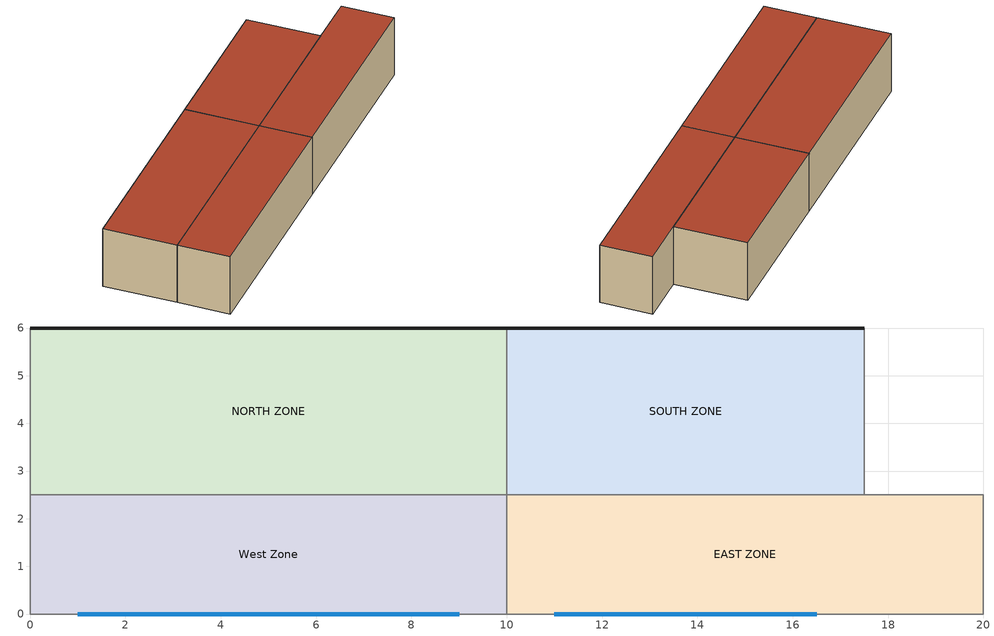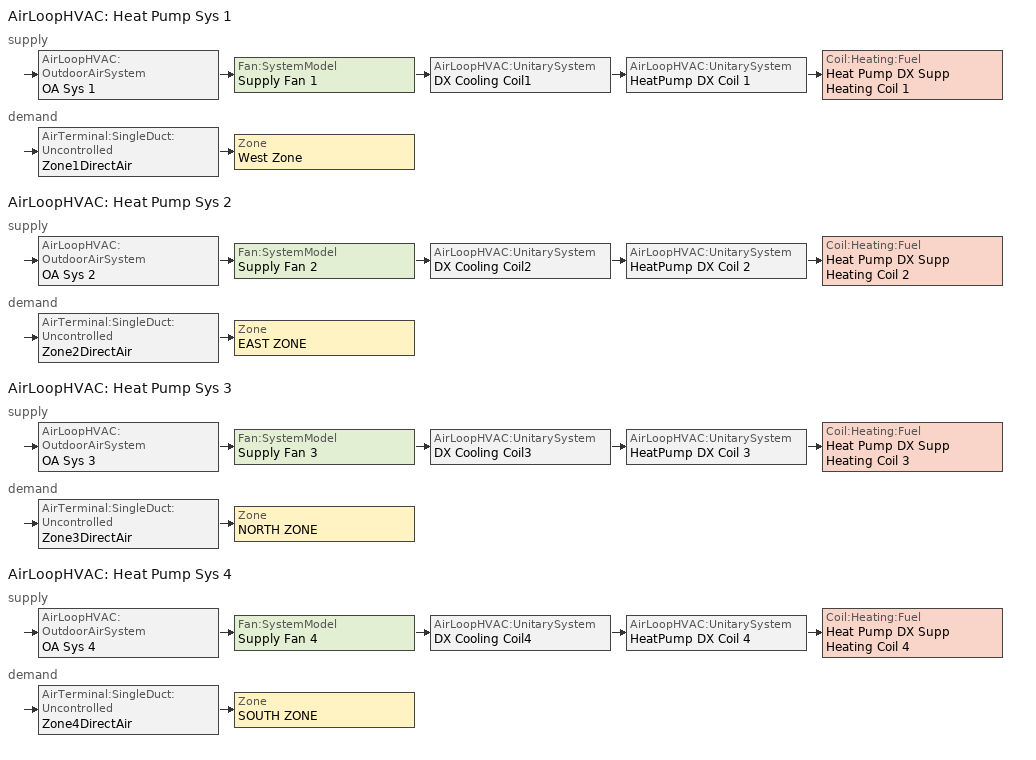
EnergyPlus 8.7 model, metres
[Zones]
West Zone
 floor adiabatic (FLOOR SLAB 8 IN): 0,0 0,2.5 10,2.5 10,0 z0
 wall adiabatic (EXTWALL80): 0,2.5 0,0 10,0 z0:3.05
 wall to NORTH ZONE (PARTITION06): 10,2.5 0,2.5 z0:3.05
 wall to EAST ZONE (PARTITION06): 10,0 10,2.5 z0:3.05
 roof outside (ROOF34): 0,2.5 0,0 10,0 10,2.5 z3.05
EAST ZONE
 floor adiabatic (FLOOR SLAB 8 IN): 10,0 10,2.5 20,2.5 20,0 z0
 wall adiabatic (EXTWALL80): 10,0 20,0 20,2.5 17.5,2.5 z0:3.05
 wall to SOUTH ZONE (PARTITION06): 17.5,2.5 10,2.5 z0:3.05
 roof outside (ROOF34): 10,2.5 10,0 20,0 20,2.5 z3.05
NORTH ZONE
 floor adiabatic (FLOOR SLAB 8 IN): 0,2.5 0,6 10,6 10,2.5 z0
 wall outside (EXTWALL80): 10,6 0,6 z0:3.05
 wall adiabatic (EXTWALL80): 0,6 0,2.5 z0:3.05
 wall to SOUTH ZONE (PARTITION06): 10,2.5 10,6 z0:3.05
 window (WIN-CON-LIGHT_NOBLIND): 9,0 1,0 z0.5:2.5
 roof outside (ROOF34): 10,2.5 10,6 0,6 0,2.5 z3.05
SOUTH ZONE
 floor adiabatic (FLOOR SLAB 8 IN): 10,2.5 10,6 17.5,6 17.5,2.5 z0
 wall outside (EXTWALL80): 17.5,6 10,6 z0:3.05
 wall adiabatic (EXTWALL80): 17.5,2.5 17.5,6 z0:3.05
 window (WIN-CON-LIGHT_NOBLIND): 16.5,0 11,0 z0.5:2.5
 roof outside (ROOF34): 17.5,2.5 17.5,6 10,6 10,2.5 z3.05
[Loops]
AirLoopHVAC 'Heat Pump Sys 1'
 supply: AirLoopHVAC:OutdoorAirSystem 'OA Sys 1' > Fan:SystemModel 'Supply Fan 1' > AirLoopHVAC:UnitarySystem 'DX Cooling Coil1' > AirLoopHVAC:UnitarySystem 'HeatPump DX Coil 1' > Coil:Heating:Fuel 'Heat Pump DX Supp Heating Coil 1'
 demand: AirTerminal:SingleDuct:Uncontrolled 'Zone1DirectAir' > Zone 'West Zone'
AirLoopHVAC 'Heat Pump Sys 2'
 supply: AirLoopHVAC:OutdoorAirSystem 'OA Sys 2' > Fan:SystemModel 'Supply Fan 2' > AirLoopHVAC:UnitarySystem 'DX Cooling Coil2' > AirLoopHVAC:UnitarySystem 'HeatPump DX Coil 2' > Coil:Heating:Fuel 'Heat Pump DX Supp Heating Coil 2'
 demand: AirTerminal:SingleDuct:Uncontrolled 'Zone2DirectAir' > Zone 'EAST ZONE'
AirLoopHVAC 'Heat Pump Sys 3'
 supply: AirLoopHVAC:OutdoorAirSystem 'OA Sys 3' > Fan:SystemModel 'Supply Fan 3' > AirLoopHVAC:UnitarySystem 'DX Cooling Coil3' > AirLoopHVAC:UnitarySystem 'HeatPump DX Coil 3' > Coil:Heating:Fuel 'Heat Pump DX Supp Heating Coil 3'
 demand: AirTerminal:SingleDuct:Uncontrolled 'Zone3DirectAir' > Zone 'NORTH ZONE'
AirLoopHVAC 'Heat Pump Sys 4'
 supply: AirLoopHVAC:OutdoorAirSystem 'OA Sys 4' > Fan:SystemModel 'Supply Fan 4' > AirLoopHVAC:UnitarySystem 'DX Cooling Coil4' > AirLoopHVAC:UnitarySystem 'HeatPump DX Coil 4' > Coil:Heating:Fuel 'Heat Pump DX Supp Heating Coil 4'
 demand: AirTerminal:SingleDuct:Uncontrolled 'Zone4DirectAir' > Zone 'SOUTH ZONE'
[Building]
NONE: North Axis {deg}=0; Terrain=Suburbs; Loads Convergence Tolerance Value=0.04; Temperature Convergence Tolerance Value {deltaC}=0.4; Solar Distribution=FullInteriorAndExterior; Maximum Number of Warmup Days=25; Minimum Number of Warmup Days=6
[Site:Location]
BANGKOK: Latitude {deg}=13.92; Longitude {deg}=100.6; Time Zone {hr}=7; Elevation {m}=12
[SizingPeriod:DesignDay] Day of Month=21; Dry-Bulb Temperature Range Modifier Type=DefaultMultipliers; Barometric Pressure {Pa}=101181; Rain Indicator=No; Snow Indicator=No; Daylight Saving Time Indicator=No
Name | Month | Day Type | Maximum Dry-Bulb Temperature {C} | Daily Dry-Bulb Temperature Range {deltaC} | Humidity Condition Type | Wetbulb or DewPoint at Maximum Dry-Bulb {C} | Wind Speed {m/s} | Wind Direction {deg} | Solar Model Indicator | ASHRAE Clear Sky Optical Depth for Beam Irradiance (taub) | ASHRAE Clear Sky Optical Depth for Diffuse Irradiance (taud) | Enthalpy at Maximum Dry-Bulb {J/kg} | Sky Clearness
BANGKOK Ann Clg .4% Condns DB=>MWB | 4 | SummerDesignDay | 37.2 | 9.2 | Wetbulb | 26.7 | 4.1 | 180 | ASHRAETau | 0.7 | 1.538
BANGKOK Ann Clg .4% Condns DP=>MDB | 4 | SummerDesignDay | 32.1 | 9.2 | Dewpoint | 28.7 | 4.1 | 180 | ASHRAETau | 0.7 | 1.538
BANGKOK Ann Clg .4% Condns Enth=>MDB | 4 | SummerDesignDay | 34 | 9.2 | Enthalpy |  | 4.1 | 180 | ASHRAETau | 0.7 | 1.538 | 98000
BANGKOK Ann Clg .4% Condns WB=>MDB | 4 | SummerDesignDay | 34.2 | 9.2 | Wetbulb | 29.6 | 4.1 | 180 | ASHRAETau | 0.7 | 1.538
BANGKOK Ann Htg 99.6% Condns DB | 12 | WinterDesignDay | 19 | 0 | Wetbulb | 19 | 1.6 | 350 | ASHRAEClearSky |  |  |  | 0
BANGKOK Ann Htg Wind 99.6% Condns WS=>MCDB | 12 | WinterDesignDay | 27.5 | 0 | Wetbulb | 27.5 | 6.4 | 350 | ASHRAEClearSky |  |  |  | 0
BANGKOK Ann Hum_n 99.6% Condns DP=>MCDB | 12 | WinterDesignDay | 25.8 | 0 | Dewpoint | 11.2 | 1.6 | 350 | ASHRAEClearSky |  |  |  | 0
[Site:GroundTemperature:BuildingSurface]
20.03, 20.03, 20.13, 20.3, 20.43, 20.52, 20.62, 20.77, 20.78, 20.55, 20.44, 20.2
[Material]
Name | Roughness | Thickness {m} | Conductivity {W/m-K} | Density {kg/m3} | Specific Heat {J/kg-K} | Thermal Absorptance | Solar Absorptance | Visible Absorptance
A1 - 1 IN STUCCO | Smooth | 0.0253898 | 0.691831 | 1858.142 | 836.8 | 0.9 | 0.92 | 0.92
C4 - 4 IN COMMON BRICK | Rough | 0.101498 | 0.726422 | 1922.216 | 836.8 | 0.9 | 0.76 | 0.76
E1 - 3 / 4 IN PLASTER OR GYP BOARD | Smooth | 0.01905 | 0.726422 | 1601.846 | 836.8 | 0.9 | 0.92 | 0.92
C10 - 8 IN HW CONCRETE | MediumRough | 0.203302 | 1.729577 | 2242.585 | 836.8 | 0.9 | 0.65 | 0.65
E2 - 1 / 2 IN SLAG OR STONE | Rough | 0.0127102 | 1.435549 | 881.0155 | 1673.6 | 0.9 | 0.55 | 0.55
E3 - 3 / 8 IN FELT AND MEMBRANE | Rough | 0.00954024 | 0.190253 | 1121.292 | 1673.6 | 0.9 | 0.75 | 0.75
B5 - 1 IN DENSE INSULATION | VeryRough | 0.0253898 | 0.0432394 | 91.30524 | 836.8 | 0.9 | 0.5 | 0.5
C12 - 2 IN HW CONCRETE | MediumRough | 0.0509016 | 1.729577 | 2242.585 | 836.8 | 0.9 | 0.65 | 0.65
Air Wall Material | MediumSmooth | 0.01 | 0.6 | 800 | 1000 | 0.95 | 0.7 | 0.7
[WindowMaterial:Glazing]
WIN-LAY-GLASS-LIGHT: Optical Data Type=SpectralAverage; Thickness {m}=0.003; Solar Transmittance at Normal Incidence=0.9; Front Side Solar Reflectance at Normal Incidence=0.031; Back Side Solar Reflectance at Normal Incidence=0.031; Visible Transmittance at Normal Incidence=0.9; Front Side Visible Reflectance at Normal Incidence=0.05; Back Side Visible Reflectance at Normal Incidence=0.05; Infrared Transmittance at Normal Incidence=0; Front Side Infrared Hemispherical Emissivity=0.84; Back Side Infrared Hemispherical Emissivity=0.84; Conductivity {W/m-K}=0.9
[WindowMaterial:Blind]
Window Material Blind 1: Slat Orientation=HORIZONTAL; Slat Width {m}=0.025; Slat Separation {m}=0.01875; Slat Thickness {m}=0.001; Slat Angle {deg}=45; Slat Conductivity {W/m-K}=44.9; Slat Beam Solar Transmittance=0; Front Side Slat Beam Solar Reflectance=0.8; Back Side Slat Beam Solar Reflectance=0.8; Slat Diffuse Solar Transmittance=0; Front Side Slat Diffuse Solar Reflectance=0.8; Back Side Slat Diffuse Solar Reflectance=0.8; Slat Beam Visible Transmittance=0; Front Side Slat Beam Visible Reflectance=0.7; Back Side Slat Beam Visible Reflectance=0.7; Slat Diffuse Visible Transmittance=0; Front Side Slat Diffuse Visible Reflectance=0.7; Back Side Slat Diffuse Visible Reflectance=0.7; Slat Infrared Hemispherical Transmittance=0; Front Side Slat Infrared Hemispherical Emissivity=0.9; Back Side Slat Infrared Hemispherical Emissivity=0.9; Blind to Glass Distance {m}=0.05; Blind Top Opening Multiplier=0; Blind Bottom Opening Multiplier=0; Blind Left Side Opening Multiplier=0.5; Blind Right Side Opening Multiplier=0.5
[Construction]
EXTWALL80: A1 - 1 IN STUCCO, C4 - 4 IN COMMON BRICK, E1 - 3 / 4 IN PLASTER OR GYP BOARD
FLOOR SLAB 8 IN: C10 - 8 IN HW CONCRETE
ROOF34: E2 - 1 / 2 IN SLAG OR STONE, E3 - 3 / 8 IN FELT AND MEMBRANE, B5 - 1 IN DENSE INSULATION, C12 - 2 IN HW CONCRETE
PARTITION06: Air Wall Material
WIN-CON-LIGHT_NOBLIND: WIN-LAY-GLASS-LIGHT
WIN-CON-LIGHT_WITHBLIND: WIN-LAY-GLASS-LIGHT, Window Material Blind 1
[WindowProperty:ShadingControl] Shading Type=InteriorBlind; Construction with Shading=WIN-CON-LIGHT_WITHBLIND; Shading Control Type=AlwaysOn; Shading Control Is Scheduled=No; Glare Control Is Active=No; Type of Slat Angle Control for Blinds=FixedSlatAngle
SHADE-CONTROL-1; SHADE-CONTROL-2
[Zone] Type=1; Multiplier=1; Ceiling Height {m}=autocalculate; Volume {m3}=autocalculate
West Zone; EAST ZONE; NORTH ZONE; SOUTH ZONE
[People] Number of People Schedule=Office Occupancy; Number of People Calculation Method=people; Fraction Radiant=0.3; Activity Level Schedule=Activity Sch; Carbon Dioxide Generation Rate {m3/s-W}=3.82E-8; Mean Radiant Temperature Calculation Type=zoneaveraged; Work Efficiency Schedule=Work Eff Sch; Clothing Insulation Schedule=Clothing Sch; Air Velocity Schedule=Air Velo Sch; Thermal Comfort Model 1 Type=FANGER
Name | Zone or ZoneList | Number of People
WestPeople | West Zone | 3
EastPeople | EAST ZONE | 3
NorthPeople | NORTH ZONE | 4
SouthPeople | South Zone | 3
[Lights] Schedule=Office Lighting; Design Level Calculation Method=LightingLevel; Lighting Level {W}=500; Return Air Fraction=0; Fraction Radiant=0.2; Fraction Visible=0.2; Fraction Replaceable=0
Name | Zone or ZoneList
EAST ZONE Lights 1 | EAST ZONE
NORTH ZONE Lights 1 | NORTH ZONE
WEST ZONE Lights 1 | WEST ZONE
SOUTH ZONE Lights 1 | SOUTH ZONE
[ElectricEquipment] Schedule=Intermittent; Design Level Calculation Method=EquipmentLevel; Design Level {W}=150; Fraction Latent=0; Fraction Radiant=0.3; Fraction Lost=0
Name | Zone or ZoneList
West Zone ElecEq 1 | West Zone
EAST ZONE ElecEq 1 | EAST ZONE
NORTH ZONE ElecEq 1 | NORTH ZONE
SOUTH ZONE ElecEq 1 | SOUTH ZONE
[DesignSpecification:OutdoorAir] Outdoor Air Method=flow/person; Outdoor Air Flow per Person {m3/s-person}=0.00944; Outdoor Air Flow per Zone Floor Area {m3/s-m2}=0; Outdoor Air Flow per Zone {m3/s}=0
SZ DSOA West Zone; SZ DSOA EAST ZONE; SZ DSOA NORTH ZONE; SZ DSOA SOUTH ZONE
[Sizing:Zone] Zone Cooling Design Supply Air Temperature Input Method=SupplyAirTemperature; Zone Cooling Design Supply Air Temperature {C}=13; Zone Heating Design Supply Air Temperature Input Method=SupplyAirTemperature; Zone Heating Design Supply Air Temperature {C}=50; Zone Cooling Design Supply Air Humidity Ratio {kgWater/kgDryAir}=0.009; Zone Heating Design Supply Air Humidity Ratio {kgWater/kgDryAir}=0.009; Zone Heating Sizing Factor=0; Zone Cooling Sizing Factor=0; Cooling Design Air Flow Method=DesignDay; Cooling Design Air Flow Rate {m3/s}=0; Heating Design Air Flow Method=DesignDay; Heating Design Air Flow Rate {m3/s}=0
Name | Design Specification Outdoor Air Object
West Zone | SZ DSOA West Zone
EAST ZONE | SZ DSOA EAST ZONE
NORTH ZONE | SZ DSOA NORTH ZONE
SOUTH ZONE | SZ DSOA SOUTH ZONE
[Sizing:System] Type of Load to Size On=sensible; Design Outdoor Air Flow Rate {m3/s}=autosize; Central Heating Maximum System Air Flow Ratio=0.3; Preheat Design Temperature {C}=7; Preheat Design Humidity Ratio {kgWater/kgDryAir}=0.008; Precool Design Temperature {C}=11; Precool Design Humidity Ratio {kgWater/kgDryAir}=0.008; Central Cooling Design Supply Air Temperature {C}=13; Central Heating Design Supply Air Temperature {C}=50; Type of Zone Sum to Use=noncoincident; 100% Outdoor Air in Cooling=no; 100% Outdoor Air in Heating=no; Central Cooling Design Supply Air Humidity Ratio {kgWater/kgDryAir}=0.008; Central Heating Design Supply Air Humidity Ratio {kgWater/kgDryAir}=0.008; Cooling Supply Air Flow Rate Method=DesignDay; Cooling Supply Air Flow Rate {m3/s}=0; Heating Supply Air Flow Rate Method=DesignDay; Heating Supply Air Flow Rate {m3/s}=0; Zone Maximum Outdoor Air Fraction=1; Cooling Design Capacity Method=CoolingDesignCapacity; Heating Design Capacity Method=HeatingDesignCapacity; Heating Design Capacity {W}=autosize; Central Cooling Capacity Control Method=VAV
Name | Cooling Design Capacity {W}
Heat Pump Sys 1; Heat Pump Sys 4 | autosize
Heat Pump Sys 2 | 6000
Heat Pump Sys 3 | 2500
[ZoneControl:Thermostat] Control Type Schedule=Zone Control Type Sched; Control 1=Heating Setpoint with SB
Name | Zone or ZoneList | Control 2
Zone 1 Thermostat | West Zone | Cooling Setpoint with SB1
Zone 2 Thermostat | EAST ZONE | Cooling Setpoint with SB2
Zone 3 Thermostat | NORTH ZONE | Cooling Setpoint with SB3
Zone 4 Thermostat | SOUTH ZONE | Cooling Setpoint with SB4
[ThermostatSetpoint:SingleHeating]
Heating Setpoint with SB: Setpoint Temperature Schedule=Heating Setpoints
[ThermostatSetpoint:SingleCooling]
Name | Setpoint Temperature Schedule
Cooling Setpoint with SB1 | Cooling Setpoints1
Cooling Setpoint with SB2 | Cooling Setpoints2
Cooling Setpoint with SB3 | Cooling Setpoints3
Cooling Setpoint with SB4 | ExternalControl4
[AirTerminal:SingleDuct:Uncontrolled] Availability Schedule=ALL_AC_v2; Maximum Air Flow Rate {m3/s}=autosize
Zone1DirectAir; Zone2DirectAir; Zone3DirectAir; Zone4DirectAir
[Zone equipment]
West Zone: Zone1DirectAir
EAST ZONE: Zone2DirectAir
NORTH ZONE: Zone3DirectAir
SOUTH ZONE: Zone4DirectAir
[Fan:SystemModel] Availability Schedule=ALL_AC_v2; Speed Control Method=Discrete; Electric Power Minimum Flow Rate Fraction=0; Design Pressure Rise {Pa}=300; Motor Efficiency=0.9; Motor In Air Stream Fraction=1; Design Power Sizing Method=TotalEfficiencyAndPressure; Fan Total Efficiency=0.7
Name | Design Maximum Air Flow Rate {m3/s} | Design Electric Power Consumption {W}
Supply Fan 1 | autosize | 100
Supply Fan 2 | AUTOSIZE | 100
Supply Fan 3; Supply Fan 4 | AUTOSIZE | 125
[Coil:Cooling:DX:SingleSpeed] Availability Schedule=ALL_AC_v2; Gross Rated Total Cooling Capacity {W}=autosize; Gross Rated Sensible Heat Ratio=autosize; Rated Air Flow Rate {m3/s}=autosize; Total Cooling Capacity Function of Temperature Curve=HPACCoolCapFT; Total Cooling Capacity Function of Flow Fraction Curve=HPACCoolCapFFF; Energy Input Ratio Function of Temperature Curve=HPACCOOLEIRFT; Energy Input Ratio Function of Flow Fraction Curve=HPACCOOLEIRFFF; Part Load Fraction Correlation Curve=HPACCOOLPLFFPLR
Name | Gross Rated Cooling COP {W/W}
Heat Pump ACDXCoil 1 | 1.1
Heat Pump ACDXCoil 2 | 1
Heat Pump ACDXCoil 3 | 1.65
Heat Pump ACDXCoil 4 | 2
[Coil:Heating:Fuel] Availability Schedule=ALL_AC_OFF; Fuel Type=NaturalGas; Burner Efficiency=0.8; Nominal Capacity {W}=autosize
Heat Pump DX Supp Heating Coil 1; Heat Pump DX Supp Heating Coil 2; Heat Pump DX Supp Heating Coil 3; Heat Pump DX Supp Heating Coil 4
[Coil:Heating:DX:SingleSpeed] Availability Schedule=ALL_AC_OFF; Gross Rated Heating Capacity {W}=autosize; Gross Rated Heating COP {W/W}=2.75; Rated Air Flow Rate {m3/s}=autosize; Heating Capacity Function of Temperature Curve=HPACHeatCapFT; Heating Capacity Function of Flow Fraction Curve=HPACHeatCapFFF; Energy Input Ratio Function of Temperature Curve=HPACHeatEIRFT; Energy Input Ratio Function of Flow Fraction Curve=HPACHeatEIRFFF; Part Load Fraction Correlation Curve=HPACCOOLPLFFPLR; Minimum Outdoor Dry-Bulb Temperature for Compressor Operation {C}=-8; Maximum Outdoor Dry-Bulb Temperature for Defrost Operation {C}=5; Crankcase Heater Capacity {W}=200; Maximum Outdoor Dry-Bulb Temperature for Crankcase Heater Operation {C}=10; Defrost Strategy=Resistive; Defrost Control=TIMED; Defrost Time Period Fraction=0.166667; Resistive Defrost Heater Capacity {W}=autosize
Heat Pump DX Heating Coil 1; Heat Pump DX Heating Coil 2; Heat Pump DX Heating Coil 3; Heat Pump DX Heating Coil 4
[AirLoopHVAC:UnitarySystem] Control Type=SetPoint; Availability Schedule=ALL_AC_v2
Name | Heating Coil | Cooling Coil
HeatPump DX Coil 1 | Heat Pump DX Heating Coil 1
HeatPump DX Coil 2 | Heat Pump DX Heating Coil 2
HeatPump DX Coil 3 | Heat Pump DX Heating Coil 3
HeatPump DX Coil 4 | Heat Pump DX Heating Coil 4
DX Cooling Coil1 |  | Heat Pump ACDXCoil 1
DX Cooling Coil2 |  | Heat Pump ACDXCoil 2
DX Cooling Coil3 |  | Heat Pump ACDXCoil 3
DX Cooling Coil4 |  | Heat Pump ACDXCoil 4
[Controller:OutdoorAir] Minimum Outdoor Air Flow Rate {m3/s}=autosize; Maximum Outdoor Air Flow Rate {m3/s}=autosize; Economizer Control Type=NoEconomizer; Economizer Control Action Type=ModulateFlow; Lockout Type=NoLockout; Minimum Limit Type=ProportionalMinimum; Minimum Outdoor Air Schedule=OAFractionSched
OA Controller 1; OA Controller 2; OA Controller 3; OA Controller 4
[AirLoopHVAC] Design Supply Air Flow Rate {m3/s}=autosize
Heat Pump Sys 1; Heat Pump Sys 2; Heat Pump Sys 3; Heat Pump Sys 4
[ExternalInterface:Schedule]
ExternalControl4: Initial Value=25
[AvailabilityManager:Scheduled]
Name | Schedule
Heat Pump 1 Avail; Heat Pump 2 Avail; Heat Pump 3 Avail; Heat Pump 4 Avail | ALL_AC_v2
Outdoor Air 1 Avail; Outdoor Air 2 Avail; Outdoor Air 3 Avail; Outdoor Air 4 Avail | OutdoorAirAvailSched
[SetpointManager:SingleZone:Reheat] Control Variable=Temperature; Minimum Supply Air Temperature {C}=13; Maximum Supply Air Temperature {C}=50
Name | Control Zone | Setpoint Node or NodeList
Sys 1 setpoint manager2 | East Zone | Sys 1 Setpoint nodes2
Sys 1 setpoint manager1 | West Zone | Sys 1 Setpoint nodes1
Sys 1 setpoint manager3 | North Zone | Sys 1 Setpoint nodes3
Sys 1 setpoint manager4 | South Zone | Sys 1 Setpoint nodes4
[Schedule:Compact]
Activity Sch: Through: 12/31, For: Alldays, Until: 24:00, 131.8
Work Eff Sch: Through: 12/31, For: Alldays, Until: 24:00, 0
Clothing Sch: Through: 12/31, For: Alldays, Until: 24:00, 1
Air Velo Sch: Through: 12/31, For: Alldays, Until: 24:00, 0.137
Office Occupancy: Through: 12/31, For: Weekdays, Until: 6:00, 0, Until: 7:00, 0.1, Until: 8:00, 0.5, Until: 12:00, 1, Until: 13:00, 0.5, Until: 16:00, 1, Until: 17:00, 0.5, Until: 18:00, 0.1, Until: 24:00, 0, For: Weekends Holidays CustomDay1 CustomDay2, Until: 24:00, 0, For: SummerDesignDay, Until: 24:00, 1, For: WinterDesignDay, Until: 24:00, 0.05
Intermittent: Through: 7/21, For: Alldays, Until: 24:00, 0, Through: 7/22, For: Monday, Until: 8:00, 0.03, Until: 8:10, 0.4, Until: 8:20, 0.3, Until: 8:30, 0.5, Until: 8:40, 0.4, Until: 8:50, 0.3, Until: 9:00, 0.4, Until: 9:10, 0.3, Until: 9:20, 0.7, Until: 9:30, 0.8, Until: 9:40, 0.6, Until: 9:50, 0.6, Until: 10:00, 0.8, Until: 10:10, 0.75, Until: 10:20, 0.65, Until: 10:30, 0.8, Until: 10:40, 0.7, Until: 10:50, 0.6, Until: 11:00, 0.55, Until: 11:10, 0.8, Until: 11:20, 0.45, Until: 11:30, 0.5, Until: 11:40, 0.6, Until: 11:50, 0.58, Until: 12:00, 0.65, Until: 12:10, 0.2, Until: 12:20, 0.2, Until: 12:30, 0.2, Until: 12:40, 0.2, Until: 12:50, 0.2, Until: 13:00, 0.3, Until: 13:10, 0.8, Until: 13:20, 0.55, Until: 13:30, 0.65, Until: 13:40, 0.25, Until: 13:50, 0.8, Until: 14:00, 0.26, Until: 14:10, 0.65, Until: 14:20, 0.245, Until: 14:30, 0.55, Until: 14:40, 0.5, Until: 14:50, 0.65, Until: 15:00, 0.6, Until: 15:10, 0.45, Until: 15:20, 0.45, Until: 15:30, 0.5, Until: 15:40, 0.55, Until: 15:50, 0.6, Until: 16:00, 0.66, Until: 16:10, 0.55, Until: 16:20, 0.5, Until: 16:30, 0.7, Until: 16:40, 0.2, Until: 16:50, 0.2, Until: 17:00, 0.2, Until: 17:10, 0.2, Until: 17:20, 0.4, Until: 17:30, 0.09, Until: 17:40, 0.09, Until: 17:50, 0.09, Until: 18:00, 0.09, Until: 18:10, 0.09, Until: 18:20, 0.0901, Until: 18:30, 0.0902, Until: 18:40, 0.0901, Until: 18:50, 0.09017, Until: 19:00, 0.0902, Until: 20:00, 0.09, Until: 20:05, 0.12, Until: 20:10, 0.5, Until: 20:20, 0.6, Until: 20:30, 0.5, Until: 21:00, 0.6, Until: 21:30, 0.1, Until: 24:00, 0.03, Through: 7/23, For: Tuesday, Until: 8:00, 0.03, Until: 8:10, 0.24, Until: 8:20, 0.23, Until: 8:30, 0.25, Until: 8:40, 0.24, Until: 8:50, 0.23, Until: 9:00, 0.24, Until: 9:10, 0.23, Until: 9:20, 0.27, Until: 9:30, 0.28, Until: 9:40, 0.26, Until: 9:50, 0.26, Until: 10:00, 0.28, Until: 10:10, 0.75, Until: 10:20, 0.265, Until: 10:30, 0.28, Until: 10:40, 0.27, Until: 10:50, 0.26, Until: 11:00, 0.255, Until: 11:10, 0.28, Until: 11:20, 0.245, Until: 11:30, 0.25, Until: 11:40, 0.26, Until: 11:50, 0.258, Until: 12:00, 0.265, Until: 12:10, 0.25, Until: 12:20, 0.24, Until: 12:30, 0.24, Until: 12:40, 0.23, Until: 12:50, 0.24, Until: 13:00, 0.13, Until: 13:10, 0.28, Until: 13:20, 0.255, Until: 13:30, 0.265, Until: 13:40, 0.265, Until: 13:50, 0.28, Until: 14:00, 0.26, Until: 14:10, 0.265, Until: 14:20, 0.245, Until: 14:30, 0.255, Until: 14:40, 0.25, Until: 14:50, 0.265, Until: 14:55, 0.365, Until: 15:00, 0.26, Until: 15:10, 0.245, Until: 15:20, 0.245, Until: 15:30, 0.25, Until: 15:40, 0.255, Until: 15:50, 0.26, Until: 16:00, 0.266, Until: 16:10, 0.255, Until: 16:20, 0.25, Until: 16:25, 0.45, Until: 16:30, 0.27, Until: 16:40, 0.6, Until: 16:50, 0.25, Until: 17:00, 0.26, Until: 17:10, 0.25, Until: 17:20, 0.24, Until: 17:30, 0.26, Until: 17:40, 0.255, Until: 17:50, 0.46, Until: 18:00, 0.56, Until: 18:10, 0.68, Until: 18:20, 0.75, Until: 18:30, 0.46, Until: 18:40, 0.6, Until: 18:50, 0.47, Until: 19:00, 0.4, Until: 20:30, 0.15, Until: 24:00, 0.03, Through: 7/24, For: Wednesday, Until: 8:00, 0.03, Until: 8:10, 0.4, Until: 8:20, 0.3, Until: 8:30, 0.35, Until: 8:40, 0.34, Until: 8:50, 0.33, Until: 9:00, 0.34, Until: 9:10, 0.432, Until: 9:20, 0.4327, Until: 9:30, 0.3328, Until: 9:40, 0.3326, Until: 9:50, 0.3326, Until: 10:00, 0.3328, Until: 10:10, 0.43275, Until: 10:20, 0.33265, Until: 10:30, 0.4328, Until: 10:40, 0.37, Until: 10:50, 0.46, Until: 11:00, 0.355, Until: 11:10, 0.38, Until: 11:20, 0.345, Until: 11:30, 0.45, Until: 11:40, 0.36, Until: 11:50, 0.458, Until: 12:00, 0.365, Until: 12:10, 0.35, Until: 12:20, 0.44, Until: 12:30, 0.34, Until: 12:40, 0.33, Until: 12:50, 0.34, Until: 13:00, 0.33, Until: 13:10, 0.38, Until: 13:20, 0.355, Until: 13:30, 0.465, Until: 13:40, 0.365, Until: 13:50, 0.48, Until: 14:00, 0.36, Until: 14:10, 0.365, Until: 14:20, 0.345, Until: 14:30, 0.355, Until: 14:40, 0.35, Until: 14:50, 0.465, Until: 15:00, 0.36, Until: 15:10, 0.345, Until: 15:20, 0.445, Until: 15:30, 0.35, Until: 15:40, 0.355, Until: 15:50, 0.36, Until: 16:00, 0.366, Until: 16:10, 0.55, Until: 16:20, 0.5, Until: 16:30, 0.7, Until: 16:40, 0.6, Until: 16:50, 0.5, Until: 17:00, 0.16, Until: 17:10, 0.15, Until: 17:20, 0.14, Until: 17:30, 0.16, Until: 17:40, 0.155, Until: 17:50, 0.146, Until: 18:00, 0.156, Until: 18:10, 0.168, Until: 18:20, 0.175, Until: 18:30, 0.46, Until: 18:40, 0.6, Until: 18:50, 0.47, Until: 19:00, 0.4, Until: 21:20, 0.15, Until: 24:00, 0.03, Through: 7/25, For: Thursday, Until: 8:00, 0.03, Until: 8:10, 0.4, Until: 8:20, 0.3, Until: 8:30, 0.5, Until: 8:40, 0.4, Until: 8:50, 0.3, Until: 9:00, 0.4, Until: 9:10, 0.3, Until: 9:20, 0.7, Until: 9:30, 0.28, Until: 9:40, 0.26, Until: 9:50, 0.26, Until: 10:00, 0.28, Until: 10:10, 0.275, Until: 10:20, 0.265, Until: 10:30, 0.28, Until: 10:40, 0.27, Until: 10:50, 0.26, Until: 11:05, 0.255, Until: 11:15, 0.48, Until: 11:20, 0.245, Until: 11:30, 0.25, Until: 11:40, 0.26, Until: 11:50, 0.258, Until: 12:00, 0.2, Until: 12:10, 0.2, Until: 12:20, 0.24, Until: 12:30, 0.24, Until: 12:40, 0.23, Until: 12:50, 0.24, Until: 13:00, 0.23, Until: 13:10, 0.28, Until: 13:20, 0.255, Until: 13:30, 0.25, Until: 13:40, 0.265, Until: 13:42, 0.45, Until: 13:50, 0.28, Until: 14:00, 0.26, Until: 14:10, 0.265, Until: 14:20, 0.245, Until: 14:36, 0.255, Until: 14:37, 0.455, Until: 14:40, 0.25, Until: 14:50, 0.265, Until: 15:00, 0.26, Until: 15:10, 0.245, Until: 15:20, 0.245, Until: 15:30, 0.25, Until: 15:40, 0.255, Until: 15:50, 0.26, Until: 16:00, 0.266, Until: 16:10, 0.255, Until: 16:20, 0.25, Until: 16:30, 0.27, Until: 16:40, 0.6, Until: 16:50, 0.15, Until: 17:00, 0.1, Until: 17:10, 0.1, Until: 17:20, 0.1, Until: 17:30, 0.1, Until: 17:40, 0.105, Until: 17:50, 0.106, Until: 18:00, 0.106, Until: 18:10, 0.108, Until: 18:20, 0.105, Until: 18:30, 0.106, Until: 18:40, 0.16, Until: 18:50, 0.47, Until: 19:00, 0.4, Until: 24:00, 0.03, Through: 7/26, For: Friday, Until: 8:00, 0.03, Until: 8:10, 0.4, Until: 8:20, 0.3, Until: 8:30, 0.5, Until: 8:40, 0.4, Until: 8:50, 0.3, Until: 9:00, 0.4, Until: 9:10, 0.3, Until: 9:20, 0.7, Until: 9:30, 0.8, Until: 9:40, 0.6, Until: 9:50, 0.6, Until: 10:00, 0.8, Until: 10:10, 0.75, Until: 10:20, 0.65, Until: 10:30, 0.8, Until: 10:40, 0.7, Until: 10:50, 0.6, Until: 11:00, 0.55, Until: 11:10, 0.8, Until: 11:20, 0.45, Until: 11:30, 0.5, Until: 11:40, 0.2, Until: 11:50, 0.28, Until: 12:00, 0.25, Until: 12:10, 0.2, Until: 12:20, 0.2, Until: 12:30, 0.2, Until: 12:40, 0.1, Until: 12:50, 0.1, Until: 13:00, 0.1, Until: 13:10, 0.1, Until: 13:20, 0.1, Until: 13:30, 0.1, Until: 13:40, 0.105, Until: 13:50, 0.1, Until: 14:00, 0.1, Until: 14:10, 0.105, Until: 14:13, 0.265, Until: 14:28, 0.105, Until: 14:30, 0.505, Until: 14:40, 0.1, Until: 14:50, 0.105, Until: 15:00, 0.1, Until: 15:10, 0.1, Until: 15:20, 0.105, Until: 15:32, 0.105, Until: 15:34, 0.525, Until: 15:40, 0.1, Until: 15:50, 0.1, Until: 16:03, 0.1, Until: 16:04, 0.106, Until: 16:10, 0.1, Until: 16:20, 0, Until: 16:30, 0, Until: 16:40, 0, Until: 16:50, 0, Until: 17:00, 0, Until: 17:10, 0, Until: 17:20, 0, Until: 17:30, 0, Until: 17:40, 0, Until: 17:50, 0, Until: 18:00, 0, Until: 18:10, 0, Until: 18:20, 0, Until: 18:30, 0, Until: 18:40, 0, Until: 18:50, 0, Until: 19:00, 0, Until: 24:00, 0, Through: 12/31, For: Weekdays, Until: 7:00, 0, Until: 17:00, 1, Until: 24:00, 0, For: Weekends Holidays CustomDay1 CustomDay2, Until: 24:00, 0, For: SummerDesignDay, Until: 24:00, 1, For: WinterDesignDay, Until: 24:00, 0.15
Office Lighting: Through: 7/21, For: Weekdays, Until: 6:15, 0, Until: 7:15, 0.75, Until: 7:30, 0, Until: 8:00, 0.4, Until: 12:00, 1, Until: 13:00, 0.75, Until: 17:00, 1, Until: 18:15, 0.7, Until: 19:30, 0.5, Until: 21:30, 0.25, Until: 24:00, 0, Through: 7/22, For: Monday, Until: 6:15, 0, Until: 7:15, 0.75, Until: 7:30, 0, Until: 8:00, 0.2, Until: 12:00, 1, Until: 13:00, 0.75, Until: 17:00, 1, Until: 17:43, 0.9, Until: 18:12, 0.4, Until: 18:15, 0.4, Until: 19:30, 0.5, Until: 21:30, 0.3, Until: 24:00, 0, Through: 7/23, For: Tuesday, Until: 6:15, 0, Until: 7:00, 0.75, Until: 7:30, 0, Until: 8:00, 0, Until: 12:00, 1, Until: 13:00, 0.75, Until: 17:00, 1, Until: 18:15, 0.6, Until: 19:30, 0.6, Until: 20:30, 0.6, Until: 24:00, 0, Through: 7/24, For: Wednesday, Until: 7:05, 0, Until: 7:15, 0.2, Until: 7:28, 0.2, Until: 7:30, 0.2, Until: 8:00, 0.2, Until: 12:00, 1, Until: 13:00, 0.75, Until: 17:43, 1, Until: 18:16, 0.6, Until: 19:30, 0.6, Until: 20:19, 0.6, Until: 21:30, 0.5, Until: 24:00, 0, Through: 7/25, For: Thursday, Until: 6:15, 0, Until: 7:15, 0.75, Until: 7:30, 0.2, Until: 8:00, 0.2, Until: 12:00, 1, Until: 13:00, 0.75, Until: 17:00, 1, Until: 17:30, 1, Until: 18:16, 0.9, Until: 18:51, 0.7, Until: 19:28, 0.4, Until: 21:30, 0, Until: 24:00, 0, Through: 7/26, For: Friday, Until: 6:15, 0, Until: 7:15, 0.75, Until: 7:30, 0, Until: 8:00, 0.6, Until: 12:00, 1, Until: 13:00, 0.75, Until: 17:00, 1, Until: 18:15, 0, Until: 19:30, 0, Until: 21:30, 0, Until: 24:00, 0, Through: 12/31, For: Weekdays, Until: 6:15, 0, Until: 7:15, 0.75, Until: 7:30, 0, Until: 8:00, 0.4, Until: 12:00, 1, Until: 13:00, 0.75, Until: 17:00, 1, Until: 18:15, 0.7, Until: 19:30, 0.5, Until: 21:30, 0.25, Until: 24:00, 0, For: Weekends Holidays CustomDay1 CustomDay2, Until: 24:00, 0.05, For: SummerDesignDay, Until: 24:00, 1, For: WinterDesignDay, Until: 24:00, 0.15
OUTDOORAIRAVAILSCHED: Through: 12/31, For: Weekdays, Until: 7:00, 1, Until: 17:00, 1, Until: 24:00, 1, For: Weekends Holidays CustomDay1 CustomDay2, Until: 24:00, 0, For: SummerDesignDay WinterDesignDay, Until: 24:00, 1
OAFRACTIONSCHED: Through: 12/31, For: Weekdays Weekends Holidays CustomDay1 CustomDay2, Until: 7:00, 1, Until: 17:00, 1, Until: 24:00, 1, For: SummerDesignDay WinterDesignDay, Until: 24:00, 1
HEATING SETPOINTS: Through: 12/31, For: Weekdays Weekends Holidays CustomDay1 CustomDay2, Until: 7:00, 5, Until: 17:00, 5, Until: 24:00, 5, For: SummerDesignDay, Until: 24:00, 5, For: WinterDesignDay, Until: 24:00, 5
COOLING SETPOINTS1; COOLING SETPOINTS2; COOLING SETPOINTS3: Through: 12/31, For: Weekdays Weekends Holidays CustomDay1 CustomDay2, Until: 7:00, 30, Until: 17:00, 30, Until: 24:00, 30, For: SummerDesignDay, Until: 24:00, 24, For: WinterDesignDay, Until: 24:00, 50
ZONE CONTROL TYPE SCHED: Through: 3/31, For: Alldays, Until: 24:00, 1, Through: 9/30, For: Alldays, Until: 24:00, 2, Through: 12/31, For: Alldays, Until: 24:00, 1
ALL_AC_v2: Through: 12/31, For: Weekdays Weekends Holidays CustomDay1 CustomDay2, Until: 8:00, 0, Until: 17:00, 1, Until: 24:00, 0, For: SummerDesignDay, Until: 24:00, 1, For: WinterDesignDay, Until: 24:00, 1
ALL_AC_OFF: Through: 12/31, For: Weekdays Weekends Holidays CustomDay1 CustomDay2, Until: 8:00, 0, Until: 17:00, 0, Until: 24:00, 0, For: SummerDesignDay, Until: 24:00, 0, For: WinterDesignDay, Until: 24:00, 0
[Curve:Quadratic]
Name | Coefficient1 Constant | Coefficient2 x | Coefficient3 x**2 | Minimum Value of x | Maximum Value of x
HPACCoolCapFFF | 0.8 | 0.2 | 0 | 0.5 | 1.5
HPACCOOLEIRFFF | 1.156 | -0.1816 | 0.0256 | 0.5 | 1.5
HPACCOOLPLFFPLR | 0.8 | -.3 | 0 | 0.5 | 1.5
HPACHeatEIRFFF | 1.3824 | -0.4336 | 0.0512 | 0 | 1
[Curve:Cubic]
Name | Coefficient1 Constant | Coefficient2 x | Coefficient3 x**2 | Coefficient4 x**3 | Minimum Value of x | Maximum Value of x | Input Unit Type for X | Output Unit Type
HPACHeatCapFT | 0.758746 | 0.027626 | 0.000148716 | 3.4992e-06 | -20 | 20 | Temperature | Dimensionless
HPACHeatCapFFF | 0.84 | 0.16 | 0 | 0 | 0.5 | 1.5
HPACHeatEIRFT | 1.19248 | -0.0300438 | 0.00103745 | -2.3328e-05 | -20 | 20 | Temperature | Dimensionless
[Curve:Biquadratic] Minimum Value of x=12.77778; Maximum Value of x=23.88889; Minimum Value of y=18; Maximum Value of y=46.11111; Input Unit Type for X=Temperature; Input Unit Type for Y=Temperature; Output Unit Type=Dimensionless
Name | Coefficient1 Constant | Coefficient2 x | Coefficient3 x**2 | Coefficient4 y | Coefficient5 y**2 | Coefficient6 x*y
HPACCoolCapFT | 0.766956 | 0.0107756 | -4.14703e-05 | 0.00134961 | -0.000261144 | 0.000457488
HPACCOOLEIRFT | 0.297145 | 0.0430933 | -0.000748766 | 0.00597727 | 0.000482112 | -0.000956448
